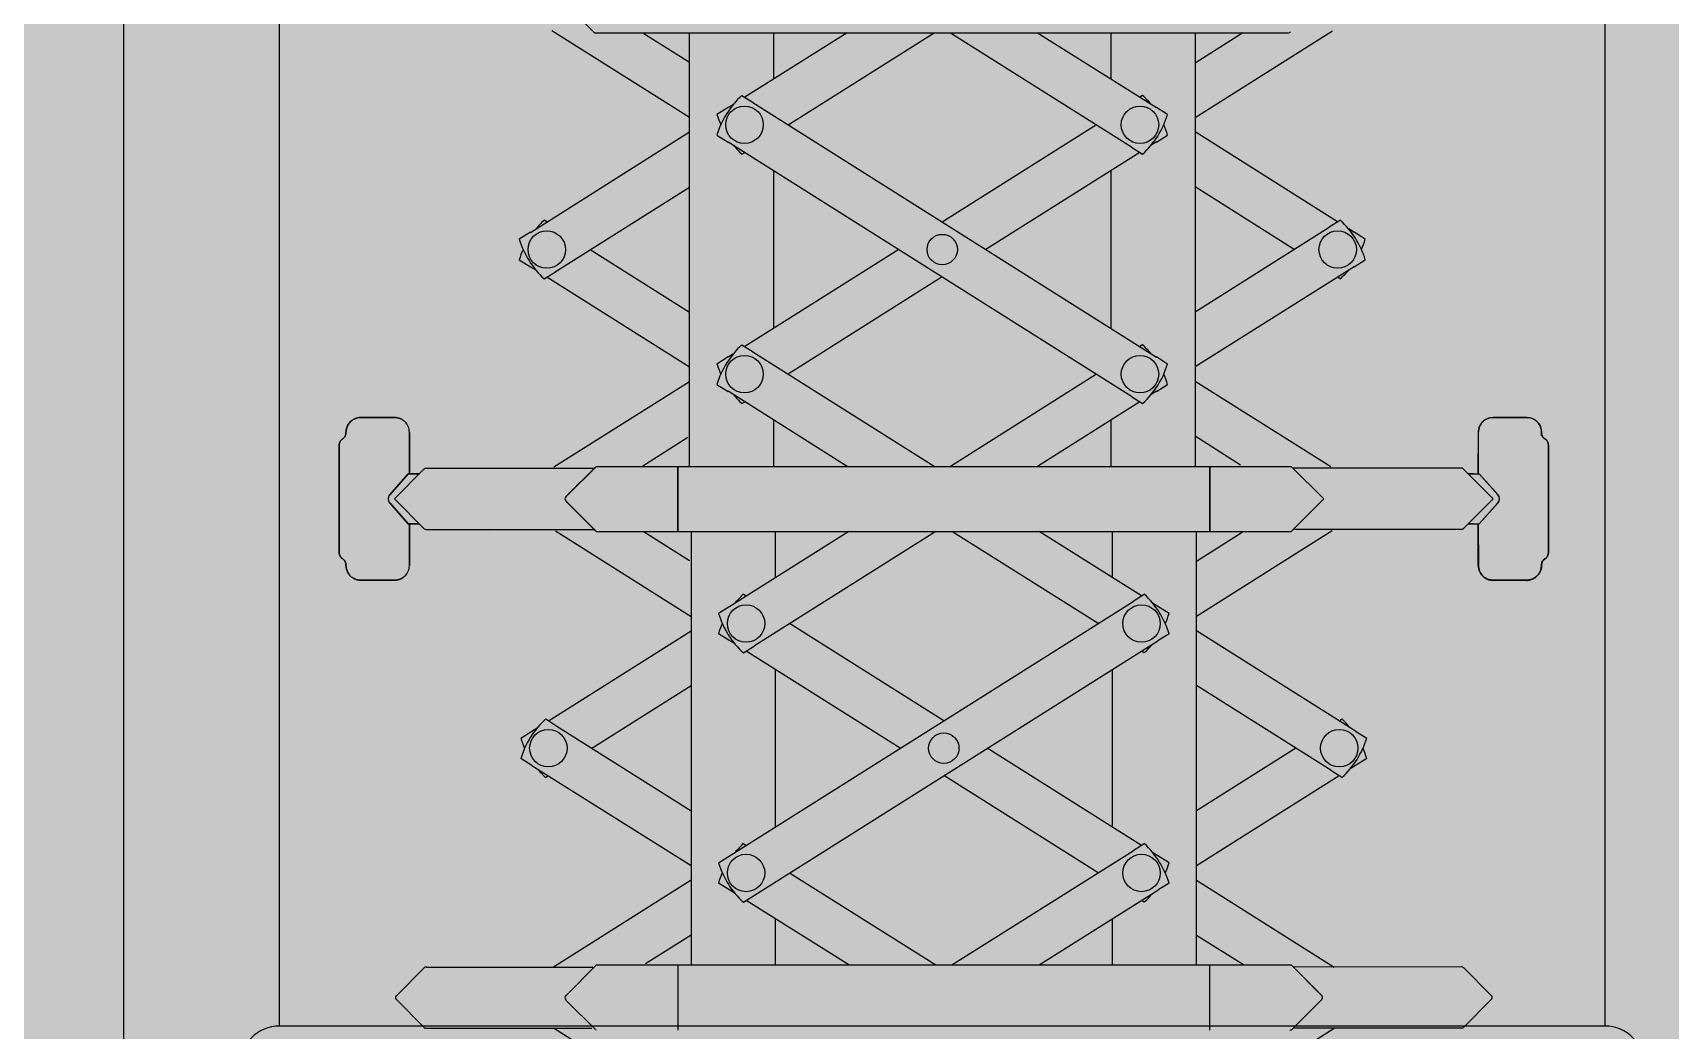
# Model space of a CAD drawing. Header units: millimetres. Extents: x 4836525 to 5356909, y -1773032 to -1295773.
# Drawn here: x 4973148 to 4974198, y -1583377 to -1582738 of the extents above; entities that cross this region are included whole.
import ezdxf

# ---------------------------------------------------------------- set-up
doc = ezdxf.new("R2010")
doc.units = ezdxf.units.MM
doc.header["$LTSCALE"] = 1000
doc.linetypes.add('HIDDEN', pattern=[9.525, 6.35, -3.175])
doc.layers.get('DEFPOINTS').update_dxf_attribs({"color": 11})
for name, color, linetype in [('A-FUR', 8, 'Continuous'), ('PAT', 252, 'Continuous'), ('PAV', 8, 'Continuous'), ('ROAD', 3, 'Continuous'), ('ROAD_HID', 252, 'HIDDEN'), ('WIN', 8, 'Continuous')]:
    doc.layers.add(name, color=color, linetype=linetype)
doc.layers.add('A-MCAL', color=9, linetype='Continuous', lineweight=25)

# ---------------------------------------------------------------- blocks, each defined once
blk = doc.blocks.new('zw$960B')
at = {"layer": 'WIN', "color": 253, "linetype": 'Continuous'}
for p, q in [((-222.9, -8037.5), (-242, -8018.3)), ((-161.9, -8091.9), (-250.2, -8036.2)), ((-222.9, -8037.5), (222.1, -8037.5)), ((-162, -8056.6), (-191.2, -8038.3)), ((-161.9, -8315.5), (-161.9, -8037.5)), ((-60.9, -8037.5), (-126.6, -8078.9)), ((-108, -8067.1), (-108, -8037.5)), ((-98.8, -8096.5), (-5.1, -8037.5)), ((5.3, -8037.5), (121.5, -8110.7)), ((61.2, -8037.5), (137.4, -8085.5)), ((108.2, -8037.5), (108.2, -8067.1)), ((162.2, -8091.9), (250.4, -8036.2)), ((162.2, -8037.5), (162.2, -8315.5)), ((162.2, -8056.7), (192.2, -8037.8)), ((-137.2, -8085.4), (-144.4, -8090)), ((-133.8, -8083.4), (-137.2, -8085.5)), ((-137.2, -8085.5), (-137.2, -8085.4)), ((-128.4, -8077.7), (-121.2, -8082.2)), ((-121.2, -8082.2), (-121.3, -8082.3)), ((-121.3, -8082.3), (137.4, -8245.4)), ((128.6, -8077.7), (126.8, -8078.9)), ((127.9, -8079.4), (128.1, -8079.7)), ((137.4, -8085.5), (137.4, -8085.4)), ((144.6, -8090), (137.4, -8085.4)), ((-263.9, -8165.5), (-161.9, -8101.1)), ((-144.4, -8103.1), (-137.2, -8107.6)), ((99, -8096.5), (0.1, -8158.9)), ((137.4, -8107.6), (144.6, -8103.1)), ((253.6, -8158.8), (162.2, -8101.1)), ((-137.2, -8107.5), (-137.2, -8107.6)), ((-137.2, -8107.5), (121.5, -8270.6)), ((-128.4, -8115.3), (-126.6, -8114.2)), ((126.8, -8114.2), (28, -8176.5)), ((121.5, -8110.8), (121.5, -8110.7)), ((121.5, -8110.8), (128.6, -8115.3)), ((137.4, -8107.5), (134, -8109.6)), ((137.4, -8107.5), (137.4, -8107.6)), ((-108, -8227), (-108, -8125.9)), ((108.2, -8125.9), (108.2, -8227)), ((-248.1, -8190.7), (-161.9, -8136.4)), ((225.8, -8176.5), (162.2, -8136.3)), ((-253.4, -8158.8), (-255.2, -8157.7)), ((255.4, -8157.7), (248.3, -8162.2)), ((-264, -8165.4), (-271.2, -8169.9)), ((-263.9, -8165.5), (-264, -8165.4)), ((248.3, -8162.3), (162.2, -8216.6)), ((248.3, -8162.3), (248.3, -8162.2)), ((264.2, -8165.5), (260.8, -8163.3)), ((264.2, -8165.5), (264.2, -8165.4)), ((271.4, -8169.9), (264.2, -8165.4)), ((-225.6, -8176.5), (-162, -8216.6)), ((-27.8, -8176.5), (-126.6, -8238.7)), ((-271.2, -8183), (-264, -8187.5)), ((-263.9, -8187.5), (-264, -8187.5)), ((-263.9, -8187.5), (-260.6, -8189.6)), ((-255.2, -8195.3), (-248, -8190.7)), ((-248, -8190.7), (-248.1, -8190.7)), ((264.2, -8187.5), (162.2, -8251.8)), ((264.2, -8187.5), (271.4, -8183)), ((264.2, -8187.5), (264.2, -8187.5)), ((-253.4, -8194.1), (-162, -8251.8)), ((0.1, -8194.1), (-98.8, -8256.4)), ((253.6, -8194.1), (255.4, -8195.3)), ((-133.8, -8243.3), (-137.2, -8245.4)), ((-128.4, -8237.6), (-121.2, -8242.1)), ((-121.2, -8242.1), (-121.3, -8242.2)), ((-5.1, -8315.5), (-121.3, -8242.2)), ((128.6, -8237.6), (126.8, -8238.7)), ((-137.2, -8245.3), (-144.4, -8249.9)), ((-137.2, -8245.4), (-137.2, -8245.3)), ((137.4, -8245.4), (137.4, -8245.3)), ((144.6, -8249.9), (137.4, -8245.3)), ((-248.9, -8315.9), (-161.9, -8261)), ((-144.4, -8263), (-137.2, -8267.5)), ((99, -8256.4), (5.3, -8315.5)), ((137.4, -8267.5), (144.6, -8263)), ((249.2, -8315.9), (162.2, -8261)), ((-60.9, -8315.5), (-137.2, -8267.4)), ((-137.2, -8267.4), (-137.2, -8267.5)), ((-128.4, -8275.2), (-126.6, -8274.1)), ((-127.9, -8273.2), (-127.7, -8273.6)), ((126.8, -8274.1), (61.2, -8315.5)), ((121.5, -8270.7), (128.6, -8275.2)), ((137.4, -8267.4), (134, -8269.5)), ((137.4, -8267.5), (137.4, -8267.4)), ((-351.1, -8284.2), (-372.8, -8284.2)), ((-372.8, -8284.2), (-351.1, -8284.2)), ((374.9, -8284.1), (353.3, -8284.1)), ((375, -8284.3), (353.4, -8284.3)), ((-344.6, -8286.8), (-344.6, -8286.8)), ((-341.6, -8293.7), (-341.6, -8320.4)), ((-341.6, -8320.4), (-341.6, -8293.7)), ((-108, -8315.5), (-108, -8285.8)), ((108.2, -8285.8), (108.2, -8315.5)), ((343.8, -8293.6), (343.8, -8320.3)), ((343.8, -8320.4), (343.9, -8293.7)), ((346.8, -8286.7), (346.8, -8286.7)), ((384.5, -8295.9), (384.5, -8294)), ((-386.6, -8302.1), (-386.6, -8370.6)), ((-386.6, -8370.6), (-386.6, -8302.1)), ((-386.6, -8312.1), (-386.6, -8302.1)), ((-386.6, -8304.8), (-386.6, -8360.6)), ((-192, -8315.2), (-163, -8296.9)), ((191.4, -8314.7), (162.2, -8296.2)), ((388.8, -8301.9), (388.8, -8370.5)), ((388.8, -8370.7), (388.8, -8302.2)), ((-386.6, -8367.9), (-386.6, -8312.1)), ((-330.8, -8316.7), (-223.1, -8316.7)), ((-330.8, -8316.7), (-222.9, -8316.7)), ((-221.7, -8315.5), (-241.3, -8335.1)), ((-221.9, -8315.5), (-241, -8334.6)), ((-221.9, -8315.5), (223.9, -8315.5)), ((-221.7, -8315.5), (223.9, -8315.5)), ((-169.5, -8357.2), (-169.5, -8315.5)), ((-169.5, -8315.5), (-169.5, -8357.2)), ((171.7, -8315.5), (171.7, -8357.2)), ((171.7, -8357.2), (171.7, -8315.5)), ((223.9, -8315.5), (244.8, -8336.3)), ((223.9, -8315.5), (244.8, -8336.3)), ((333.8, -8316.7), (225.1, -8316.7)), ((333.8, -8316.6), (258.2, -8316.7)), ((333.8, -8316.6), (352.4, -8335.2)), ((333.8, -8316.7), (353.5, -8336.4)), ((-342.3, -8320.4), (-354.2, -8333.7)), ((-354.2, -8333.7), (-342.3, -8320.4)), ((-332.1, -8317.2), (-351.2, -8336.3)), ((-351.2, -8336.3), (-332.1, -8317.2)), ((-335.3, -8320.4), (-342.3, -8320.4)), ((-342.3, -8320.4), (-335.3, -8320.4)), ((-332.1, -8317.2), (-332.1, -8317.2)), ((-332.1, -8317.2), (-332.1, -8317.2)), ((337.5, -8320.3), (340.5, -8320.3)), ((340.5, -8320.4), (337.5, -8320.4)), ((340.5, -8320.3), (344.5, -8320.3)), ((340.5, -8320.4), (344.5, -8320.4)), ((344.5, -8320.3), (356.4, -8333.6)), ((356.4, -8333.8), (344.5, -8320.4)), ((-351.2, -8336.3), (-332.1, -8355.5)), ((-332.1, -8355.5), (-351.2, -8336.3)), ((-221.7, -8357.2), (-241.3, -8337.6)), ((223.9, -8357.2), (244.8, -8336.3)), ((223.9, -8357.2), (244.8, -8336.3)), ((333.8, -8355.9), (353.5, -8336.3)), ((333.8, -8356.1), (352.4, -8337.5)), ((352.4, -8335.2), (352.4, -8335.2)), ((353.5, -8336.3), (352.4, -8335.2)), ((353.5, -8336.4), (352.4, -8337.5)), ((352.4, -8337.5), (352.4, -8337.5)), ((-354.2, -8339), (-342.3, -8352.3)), ((-342.3, -8352.3), (-354.2, -8339)), ((-221.9, -8357.2), (-241, -8338.1)), ((356.4, -8338.9), (344.5, -8352.3)), ((344.5, -8352.4), (356.4, -8339.1)), ((-342.3, -8352.3), (-335.3, -8352.3)), ((-335.3, -8352.3), (-342.3, -8352.3)), ((-341.6, -8352.3), (-341.6, -8379)), ((-341.6, -8379), (-341.6, -8352.3)), ((-332.1, -8355.5), (-332.1, -8355.5)), ((-332.1, -8355.5), (-332.1, -8355.5)), ((-330.8, -8356), (-222.9, -8356)), ((-330.8, -8356), (-223.1, -8356)), ((-290.9, -8356), (-290.5, -8356.3)), ((-248, -8356.8), (-160.9, -8411.7)), ((-226.3, -8356), (-224, -8356)), ((-221.9, -8357.2), (223.9, -8357.2)), ((-221.7, -8357.2), (223.9, -8357.2)), ((-191, -8357.5), (-162, -8375.8)), ((-160.9, -8357.2), (-161, -8635.2)), ((-59.9, -8357.2), (-136.2, -8405.3)), ((-4.1, -8357.2), (-120.3, -8430.5)), ((-107, -8357.2), (-107, -8386.9)), ((100, -8416.3), (6.3, -8357.2)), ((127.8, -8398.6), (62.2, -8357.2)), ((109.2, -8386.9), (109.2, -8357.2)), ((250.2, -8356.8), (163.1, -8411.7)), ((163.1, -8635.2), (163.1, -8357.2)), ((192.4, -8358), (163.1, -8376.5)), ((229.7, -8356), (225.1, -8356.1)), ((256.9, -8356), (225.1, -8356)), ((258.2, -8356), (226.8, -8356)), ((333.8, -8355.9), (256.9, -8356)), ((333.8, -8356.1), (258.2, -8356)), ((340.5, -8352.3), (337.5, -8352.3)), ((337.5, -8352.4), (340.5, -8352.4)), ((340.5, -8352.3), (344.5, -8352.3)), ((340.5, -8352.4), (344.5, -8352.4)), ((343.8, -8352.3), (343.9, -8379)), ((343.8, -8379.1), (343.8, -8352.4)), ((-386.6, -8360.6), (-386.6, -8370.6)), ((384.5, -8376.8), (384.5, -8378.7)), ((-372.8, -8388.5), (-351.1, -8388.5)), ((-351.1, -8388.5), (-372.8, -8388.5)), ((-344.6, -8385.9), (-344.6, -8385.9)), ((346.8, -8386), (346.8, -8386)), ((374.9, -8388.6), (353.3, -8388.6)), ((375, -8388.4), (353.4, -8388.4)), ((-127.4, -8397.5), (-125.6, -8398.6)), ((-126.9, -8399.4), (-126.7, -8399.1)), ((122.5, -8402), (129.6, -8397.5)), ((-143.4, -8569.7), (122.5, -8402.1)), ((-143.4, -8409.7), (-136.2, -8405.2)), ((-136.2, -8405.3), (-136.2, -8405.2)), ((138.4, -8405.3), (135, -8403.2)), ((138.4, -8405.2), (145.6, -8409.7)), ((138.4, -8405.2), (138.4, -8405.3)), ((-252.4, -8478.6), (-161, -8420.9)), ((1.1, -8478.6), (-97.8, -8416.3)), ((265.2, -8485.2), (163.1, -8420.9)), ((-136.2, -8427.4), (-143.4, -8422.8)), ((-132.8, -8429.4), (-136.2, -8427.3)), ((-136.2, -8427.3), (-136.2, -8427.4)), ((-127.4, -8435.1), (-120.2, -8430.6)), ((-120.3, -8590.4), (138.4, -8427.3)), ((-120.2, -8430.6), (-120.3, -8430.5)), ((145.6, -8422.8), (138.4, -8427.4)), ((138.4, -8427.3), (138.4, -8427.4)), ((-26.8, -8496.2), (-125.6, -8434)), ((129.6, -8435.1), (127.8, -8434)), ((-107, -8445.7), (-107, -8546.8)), ((109.2, -8546.8), (109.2, -8445.7)), ((-224.6, -8496.2), (-161, -8456.1)), ((249.3, -8510.4), (163.1, -8456.1)), ((-263, -8485.2), (-259.6, -8483.1)), ((-254.2, -8477.4), (-247, -8482)), ((-247, -8482), (-247.1, -8482)), ((-247.1, -8482), (-160.9, -8536.3)), ((254.6, -8478.6), (256.4, -8477.4)), ((-270.2, -8489.7), (-263, -8485.2)), ((-263, -8485.2), (-263, -8485.2)), ((265.2, -8485.2), (272.4, -8489.7)), ((265.2, -8485.2), (265.2, -8485.2)), ((-263, -8507.3), (-270.2, -8502.8)), ((127.8, -8558.5), (29, -8496.2)), ((226.8, -8496.2), (163.1, -8536.4)), ((272.4, -8502.8), (265.2, -8507.3)), ((-263, -8507.2), (-263, -8507.3)), ((-263, -8507.2), (-160.9, -8571.5)), ((-252.4, -8513.9), (-254.2, -8515)), ((100, -8576.2), (1.1, -8513.8)), ((254.6, -8513.9), (163.1, -8571.6)), ((249.3, -8510.4), (249.2, -8510.5)), ((256.4, -8515), (249.2, -8510.5)), ((265.2, -8507.2), (261.8, -8509.4)), ((265.2, -8507.2), (265.2, -8507.3)), ((-127.4, -8557.4), (-125.6, -8558.5)), ((122.5, -8561.9), (129.6, -8557.4)), ((6.3, -8635.2), (122.5, -8562)), ((122.5, -8561.9), (122.5, -8562)), ((138.4, -8565.2), (135, -8563.1)), ((138.4, -8565.1), (145.6, -8569.6)), ((138.4, -8565.2), (138.4, -8565.1)), ((-97.8, -8576.2), (-4.1, -8635.2)), ((-160.9, -8580.8), (-249.2, -8636.5)), ((-136.2, -8587.3), (-143.4, -8582.7)), ((-132.8, -8589.3), (-136.2, -8587.2)), ((-136.2, -8587.2), (-136.2, -8587.3)), ((62.2, -8635.2), (138.4, -8587.2)), ((145.6, -8582.7), (138.4, -8587.3)), ((138.4, -8587.2), (138.4, -8587.3)), ((163.1, -8580.8), (251.4, -8636.5)), ((-127.4, -8595), (-120.2, -8590.5)), ((-59.9, -8635.2), (-125.6, -8593.8)), ((-120.2, -8590.5), (-120.3, -8590.4)), ((129.6, -8595), (127.8, -8593.8)), ((128.9, -8593.3), (129.1, -8593)), ((-107, -8605.6), (-107, -8635.2)), ((109.2, -8635.2), (109.2, -8605.6)), ((-161, -8616.1), (-190.2, -8634.4)), ((163.1, -8616), (193.2, -8634.9)), ((-350.2, -8655.1), (-332.1, -8637)), ((-332.1, -8637), (-332.1, -8637)), ((-330.8, -8636.5), (-224.1, -8636.5)), ((-316.1, -8636.3), (-316.1, -8636.5)), ((-221.7, -8635.2), (-241.3, -8654.9)), ((-226.3, -8636.5), (-224, -8636.4)), ((-221.7, -8635.2), (223.9, -8635.2)), ((-169.5, -8635.2), (-169.5, -8677)), ((171.7, -8677), (171.7, -8635.2)), ((223.9, -8635.2), (243.6, -8654.9)), ((223.9, -8635.2), (243, -8654.3)), ((333, -8636.4), (225.1, -8636.5)), ((334.3, -8636.9), (334.3, -8636.9)), ((334.3, -8636.9), (352.4, -8655)), ((-350.2, -8655.1), (-350.2, -8655.1)), ((-332.1, -8675.3), (-350.2, -8657.2)), ((-350.2, -8657.2), (-350.2, -8657.2)), ((-221.9, -8677), (-241, -8657.9)), ((224.5, -8676.4), (243.6, -8657.4)), ((352.4, -8657.1), (334.3, -8675.2)), ((352.4, -8655), (352.4, -8655)), ((352.4, -8657.1), (352.4, -8657.1)), ((-332.1, -8675.3), (-332.1, -8675.3)), ((-330.8, -8675.8), (-224.6, -8675.8)), ((-160.9, -8731.4), (-249.2, -8675.8)), ((163.1, -8731.4), (251.4, -8675.8)), ((256.9, -8675.8), (225.1, -8675.8)), ((286.6, -8675.8), (256.9, -8675.8)), ((333.1, -8675.7), (286.6, -8675.8)), ((334.3, -8675.2), (334.3, -8675.2))]:
    blk.add_line(p, q, dxfattribs=at)
for points in [[(388.8, -8360.7), (388.8, -8303.3), (388.8, -8302.2)], [(388.8, -8312), (388.8, -8369.4), (388.8, -8370.5)]]:
    blk.add_lwpolyline(points, dxfattribs=at)
for centre, radius in [((-126.7, -8096.5), 12), ((126.9, -8096.5), 12), ((-253.5, -8176.5), 12), ((0.1, -8176.5), 9.74), ((253.7, -8176.5), 12), ((-126.7, -8256.4), 12), ((126.9, -8256.4), 12), ((-125.7, -8416.3), 12), ((127.9, -8416.3), 12), ((-252.5, -8496.2), 12), ((254.7, -8496.2), 12), ((1.1, -8496.2), 9.74), ((-125.7, -8576.2), 12), ((127.9, -8576.2), 12)]:
    blk.add_circle(centre, radius, dxfattribs=at)
for centre, radius, start, end in [((222.1, -8035.6), 1.9, 270, 315.0032), ((-89.7, -8119.8), 57.2, 132.5798, 162.9584), ((89.9, -8119.8), 57.2, 39.5715, 47.4203), ((-89.7, -8073.2), 57.2, 197.0417, 204.0583), ((89.9, -8073.2), 57.2, 312.5798, 342.9584), ((89.9, -8119.8), 57.2, 17.0417, 24.0583), ((-89.7, -8073.2), 57.2, 219.5715, 227.4202), ((-216.5, -8199.8), 57.2, 132.5797, 140.4285), ((216.7, -8199.8), 57.2, 17.0417, 47.4203), ((-216.5, -8153.1), 57.2, 197.0416, 227.4202), ((-216.5, -8199.8), 57.2, 155.9417, 162.9583), ((216.7, -8153.1), 57.2, 335.9417, 342.9584), ((216.7, -8153.1), 57.2, 312.5798, 320.4285), ((-89.7, -8279.7), 57.2, 132.5797, 162.9583), ((89.9, -8279.7), 57.2, 39.5715, 47.4203), ((-89.7, -8233.1), 57.2, 197.0417, 204.0583), ((89.9, -8233.1), 57.2, 312.5798, 342.9584), ((89.9, -8279.7), 57.2, 17.0417, 24.0583), ((-89.7, -8233.1), 57.2, 219.5715, 227.4203), ((-351.1, -8293.7), 9.49, 0, 46.8264), ((-351.1, -8293.7), 9.49, 0, 46.8264), ((353.3, -8293.6), 9.49, 133.2389, 180.0653), ((353.4, -8293.7), 9.49, 133.1082, 179.9347), ((-330.8, -8318.5), 1.8, 90, 135.0165), ((-330.8, -8318.5), 1.8, 90, 135.0165), ((-351.3, -8336.4), 4, 138.2112, 221.7888), ((-351.3, -8336.3), 4, 138.2112, 221.7888), ((-240.1, -8336.3), 1.75, 135.0032, 224.9968), ((-240.1, -8336.3), 1.75, 135.0032, 224.9968), ((-239.5, -8336.1), 2.15, 135.011, 150.0073), ((-239.5, -8336.6), 2.15, 209.9927, 224.989), ((353.5, -8336.3), 4, 318.2766, 41.8541), ((353.5, -8336.4), 4, 318.1459, 41.7234), ((-330.8, -8354.2), 1.8, 224.9835, 270), ((-330.8, -8354.2), 1.8, 224.9835, 270), ((-351.1, -8379), 9.49, 313.1736, 0), ((-351.1, -8379), 9.49, 313.1736, 0), ((353.3, -8379.1), 9.49, 179.9347, 226.7611), ((353.4, -8378.9), 9.49, 180.0653, 226.8918), ((-88.7, -8439.6), 57.2, 132.5797, 140.4285), ((90.9, -8439.6), 57.2, 17.0416, 47.4202), ((-88.7, -8393), 57.2, 197.0417, 227.4203), ((90.9, -8393), 57.2, 335.9417, 342.9583), ((-88.7, -8439.6), 57.2, 155.9417, 162.9583), ((90.9, -8393), 57.2, 312.5797, 320.4285), ((-215.5, -8519.6), 57.2, 132.5798, 162.9584), ((217.7, -8519.6), 57.2, 39.5715, 47.4202), ((-215.5, -8472.9), 57.2, 197.0417, 204.0583), ((217.7, -8472.9), 57.2, 312.5797, 342.9583), ((217.7, -8519.6), 57.2, 17.0416, 24.0583), ((-215.5, -8472.9), 57.2, 219.5715, 227.4203), ((-88.7, -8599.5), 57.2, 132.5798, 140.4285), ((90.9, -8599.5), 57.2, 17.0416, 47.4202), ((-88.7, -8552.9), 57.2, 197.1453, 227.4202), ((-88.7, -8599.5), 57.2, 155.9417, 162.9583), ((90.9, -8552.9), 57.2, 335.9417, 342.9583), ((90.9, -8552.9), 57.2, 312.5797, 320.4285), ((-330.8, -8638.2), 1.8, 90, 135.0165), ((333, -8638.2), 1.8, 45.0323, 90.0488), ((-349.1, -8656.1), 1.5, 135.0165, 224.9835), ((-240.1, -8656.1), 1.75, 135.0032, 224.9968), ((-239.5, -8656.4), 2.15, 209.9927, 224.989), ((242.3, -8656.1), 1.75, 315.0032, 44.9968), ((351.3, -8656), 1.5, 315.0653, 45.0323), ((-330.8, -8674), 1.8, 224.9835, 270), ((223.1, -8675.1), 1.9, 270, 315.0032), ((333.1, -8673.9), 1.8, 270.0488, 315.0653)]:
    blk.add_arc(centre, radius, start, end, dxfattribs=at)
for points, knots in [([(-372.8, -8284.2), (-373.2, -8284.2), (-374, -8284.2), (-375.3, -8284.5), (-376.5, -8284.9), (-377.6, -8285.5), (-378.7, -8286.2), (-379.6, -8287), (-380.4, -8288), (-381, -8289), (-381.6, -8290.2), (-382, -8291.4), (-382.2, -8292.6), (-382.2, -8293.5), (-382.3, -8293.9)], [0, 0, 0, 0, 1.284227, 2.567283, 3.839711, 5.094273, 6.332325, 7.565788, 8.806593, 10.051096, 11.29688, 12.550345, 13.820032, 15.114652, 15.114652, 15.114652, 15.114652]), ([(-382.3, -8293.9), (-382.2, -8293.5), (-382.2, -8292.6), (-382, -8291.4), (-381.6, -8290.2), (-381, -8289), (-380.4, -8288), (-379.6, -8287), (-378.6, -8286.2), (-377.6, -8285.5), (-376.5, -8284.9), (-375.3, -8284.5), (-374, -8284.2), (-373.2, -8284.2), (-372.8, -8284.2)], [0, 0, 0, 0, 1.299775, 2.575203, 3.834122, 5.083953, 6.330794, 7.57346, 8.810237, 10.049552, 11.299818, 12.563304, 13.836759, 15.114681, 15.114681, 15.114681, 15.114681]), ([(-344.6, -8286.8), (-344.8, -8286.6), (-345.1, -8286.4), (-345.6, -8286), (-346.1, -8285.6), (-346.6, -8285.3), (-347.2, -8285), (-347.8, -8284.8), (-348.5, -8284.6), (-349.3, -8284.4), (-350.1, -8284.2), (-350.8, -8284.2), (-351.1, -8284.2)], [0, 0, 0, 0, 0.606244, 1.218539, 1.833552, 2.449232, 3.073026, 3.728364, 4.438849, 5.228919, 6.128983, 7.16034, 7.16034, 7.16034, 7.16034]), ([(-351.1, -8284.2), (-350.8, -8284.2), (-350.2, -8284.2), (-349.3, -8284.4), (-348.5, -8284.5), (-347.8, -8284.8), (-347.2, -8285), (-346.6, -8285.3), (-346.1, -8285.6), (-345.6, -8286), (-345.1, -8286.4), (-344.8, -8286.6), (-344.6, -8286.8)], [0, 0, 0, 0, 1.010436, 1.899943, 2.687377, 3.400773, 4.062147, 4.692805, 5.31365, 5.932618, 6.548969, 7.160367, 7.160367, 7.160367, 7.160367]), ([(346.8, -8286.7), (346.9, -8286.6), (347.2, -8286.3), (347.7, -8285.9), (348.2, -8285.6), (348.7, -8285.3), (349.3, -8285), (349.9, -8284.7), (350.6, -8284.5), (351.4, -8284.3), (352.3, -8284.1), (352.9, -8284.1), (353.3, -8284.1)], [0, 0, 0, 0, 0.606235, 1.218522, 1.833527, 2.449202, 3.072991, 3.728324, 4.438806, 5.228874, 6.128937, 7.160293, 7.160293, 7.160293, 7.160293]), ([(353.4, -8284.3), (353, -8284.3), (352.4, -8284.3), (351.5, -8284.4), (350.7, -8284.6), (350.1, -8284.8), (349.4, -8285.1), (348.9, -8285.4), (348.3, -8285.7), (347.8, -8286), (347.3, -8286.4), (347, -8286.7), (346.9, -8286.8)], [0, 0, 0, 0, 1.010436, 1.899942, 2.687377, 3.400773, 4.062148, 4.692808, 5.313655, 5.932627, 6.548982, 7.160385, 7.160385, 7.160385, 7.160385]), ([(374.9, -8284.1), (375.3, -8284.1), (376.2, -8284.1), (377.4, -8284.4), (378.6, -8284.8), (379.8, -8285.4), (380.8, -8286.1), (381.7, -8286.9), (382.5, -8287.9), (383.2, -8288.9), (383.7, -8290.1), (384.1, -8291.3), (384.3, -8292.5), (384.4, -8293.4), (384.4, -8293.8)], [0, 0, 0, 0, 1.284228, 2.567283, 3.83971, 5.094268, 6.332313, 7.565766, 8.806556, 10.051039, 11.2968, 12.550239, 13.819897, 15.114487, 15.114487, 15.114487, 15.114487]), ([(384.5, -8294), (384.5, -8293.6), (384.4, -8292.7), (384.2, -8291.5), (383.8, -8290.3), (383.3, -8289.1), (382.6, -8288.1), (381.8, -8287.1), (380.9, -8286.3), (379.8, -8285.6), (378.7, -8285), (377.5, -8284.6), (376.3, -8284.3), (375.4, -8284.3), (375, -8284.3)], [0, 0, 0, 0, 1.299807, 2.575266, 3.834215, 5.084076, 6.330943, 7.573631, 8.810427, 10.049756, 11.300033, 12.563525, 13.836983, 15.114905, 15.114905, 15.114905, 15.114905]), ([(-382.3, -8293.9), (-382.3, -8294.1), (-382.3, -8294.5), (-382.4, -8295.1), (-382.6, -8295.6), (-382.8, -8296.2), (-383.1, -8296.7), (-383.5, -8297.1), (-383.9, -8297.5), (-384.2, -8297.7), (-384.4, -8297.9)], [0, 0, 0, 0, 0.591563, 1.175896, 1.755623, 2.333449, 2.912061, 3.493978, 4.081977, 4.676737, 4.676737, 4.676737, 4.676737]), ([(-384.4, -8297.8), (-384.2, -8297.7), (-383.9, -8297.5), (-383.5, -8297.1), (-383.1, -8296.6), (-382.8, -8296.1), (-382.6, -8295.6), (-382.4, -8295.1), (-382.3, -8294.5), (-382.3, -8294.1), (-382.3, -8293.9)], [0, 0, 0, 0, 0.598699, 1.193051, 1.780715, 2.361587, 2.936813, 3.510863, 4.089097, 4.676714, 4.676714, 4.676714, 4.676714]), ([(384.4, -8293.8), (384.4, -8294), (384.4, -8294.4), (384.5, -8295), (384.7, -8295.5), (384.9, -8296.1), (385.2, -8296.5), (385.6, -8297), (386, -8297.4), (386.4, -8297.6), (386.5, -8297.7)], [0, 0, 0, 0, 0.591549, 1.175869, 1.755585, 2.333401, 2.912005, 3.493916, 4.08191, 4.676667, 4.676667, 4.676667, 4.676667]), ([(386.6, -8298), (386.5, -8297.8), (386.1, -8297.6), (385.7, -8297.2), (385.3, -8296.8), (385, -8296.3), (384.8, -8295.7), (384.6, -8295.2), (384.5, -8294.6), (384.5, -8294.2), (384.5, -8294)], [0, 0, 0, 0, 0.598705, 1.193065, 1.780739, 2.361622, 2.93686, 3.510923, 4.089171, 4.676802, 4.676802, 4.676802, 4.676802]), ([(-386.6, -8302.1), (-386.6, -8301.8), (-386.6, -8301.4), (-386.5, -8300.8), (-386.3, -8300.2), (-386.1, -8299.6), (-385.7, -8299.1), (-385.4, -8298.6), (-384.9, -8298.2), (-384.6, -8298), (-384.4, -8297.8)], [0, 0, 0, 0, 0.6425, 1.269109, 1.885108, 2.495581, 3.105396, 3.718015, 4.336238, 4.960842, 4.960842, 4.960842, 4.960842]), ([(-384.4, -8297.9), (-384.6, -8298), (-384.9, -8298.2), (-385.4, -8298.7), (-385.7, -8299.1), (-386.1, -8299.7), (-386.3, -8300.2), (-386.5, -8300.8), (-386.6, -8301.4), (-386.6, -8301.9), (-386.6, -8302.1)], [0, 0, 0, 0, 0.628768, 1.253672, 1.872327, 2.484491, 3.092275, 3.702397, 4.322611, 4.960843, 4.960843, 4.960843, 4.960843]), ([(386.5, -8297.7), (386.7, -8297.9), (387.1, -8298.1), (387.5, -8298.5), (387.9, -8299), (388.2, -8299.6), (388.4, -8300.1), (388.6, -8300.7), (388.7, -8301.3), (388.7, -8301.7), (388.8, -8301.9)], [0, 0, 0, 0, 0.628765, 1.253664, 1.872312, 2.484467, 3.092242, 3.702352, 4.322554, 4.960773, 4.960773, 4.960773, 4.960773]), ([(388.8, -8302.2), (388.8, -8302), (388.8, -8301.5), (388.7, -8300.9), (388.5, -8300.3), (388.3, -8299.8), (388, -8299.2), (387.6, -8298.7), (387.1, -8298.3), (386.8, -8298.1), (386.6, -8298)], [0, 0, 0, 0, 0.642513, 1.269136, 1.885148, 2.495633, 3.105459, 3.718088, 4.336319, 4.96093, 4.96093, 4.96093, 4.96093]), ([(-386.6, -8370.6), (-386.6, -8370.9), (-386.6, -8371.3), (-386.5, -8371.9), (-386.3, -8372.5), (-386.1, -8373.1), (-385.7, -8373.6), (-385.4, -8374.1), (-384.9, -8374.5), (-384.6, -8374.7), (-384.4, -8374.8)], [0, 0, 0, 0, 0.6425, 1.269109, 1.885108, 2.495581, 3.105396, 3.718015, 4.336238, 4.960842, 4.960842, 4.960842, 4.960842]), ([(-384.4, -8374.8), (-384.6, -8374.7), (-384.9, -8374.5), (-385.4, -8374), (-385.7, -8373.6), (-386.1, -8373), (-386.3, -8372.5), (-386.5, -8371.9), (-386.6, -8371.3), (-386.6, -8370.8), (-386.6, -8370.6)], [0, 0, 0, 0, 0.628768, 1.253672, 1.872327, 2.484491, 3.092275, 3.702397, 4.322611, 4.960843, 4.960843, 4.960843, 4.960843]), ([(-384.4, -8374.8), (-384.2, -8375), (-383.9, -8375.2), (-383.5, -8375.6), (-383.1, -8376.1), (-382.8, -8376.6), (-382.6, -8377.1), (-382.4, -8377.6), (-382.3, -8378.2), (-382.3, -8378.6), (-382.3, -8378.8)], [0, 0, 0, 0, 0.598699, 1.193051, 1.780715, 2.361587, 2.936813, 3.510863, 4.089097, 4.676714, 4.676714, 4.676714, 4.676714]), ([(-382.3, -8378.8), (-382.3, -8378.6), (-382.3, -8378.2), (-382.4, -8377.6), (-382.6, -8377.1), (-382.8, -8376.5), (-383.1, -8376), (-383.5, -8375.6), (-383.9, -8375.2), (-384.2, -8375), (-384.4, -8374.8)], [0, 0, 0, 0, 0.591563, 1.175896, 1.755623, 2.333449, 2.912061, 3.493978, 4.081977, 4.676737, 4.676737, 4.676737, 4.676737]), ([(-382.3, -8378.8), (-382.2, -8379.2), (-382.2, -8380.1), (-382, -8381.3), (-381.6, -8382.5), (-381, -8383.7), (-380.4, -8384.7), (-379.6, -8385.7), (-378.6, -8386.5), (-377.6, -8387.2), (-376.5, -8387.8), (-375.3, -8388.2), (-374, -8388.5), (-373.2, -8388.5), (-372.8, -8388.5)], [0, 0, 0, 0, 1.299775, 2.575203, 3.834122, 5.083953, 6.330794, 7.57346, 8.810237, 10.049552, 11.299818, 12.563304, 13.836759, 15.114681, 15.114681, 15.114681, 15.114681]), ([(-372.8, -8388.5), (-373.2, -8388.5), (-374, -8388.5), (-375.3, -8388.2), (-376.5, -8387.8), (-377.6, -8387.2), (-378.7, -8386.5), (-379.6, -8385.6), (-380.4, -8384.7), (-381, -8383.7), (-381.6, -8382.5), (-382, -8381.3), (-382.2, -8380.1), (-382.2, -8379.2), (-382.3, -8378.8)], [0, 0, 0, 0, 1.284227, 2.567283, 3.839711, 5.094273, 6.332325, 7.565788, 8.806593, 10.051096, 11.29688, 12.550345, 13.820032, 15.114652, 15.114652, 15.114652, 15.114652]), ([(374.9, -8388.6), (375.3, -8388.6), (376.2, -8388.6), (377.4, -8388.3), (378.6, -8387.9), (379.8, -8387.3), (380.8, -8386.6), (381.7, -8385.8), (382.5, -8384.8), (383.2, -8383.8), (383.7, -8382.6), (384.1, -8381.4), (384.3, -8380.2), (384.4, -8379.3), (384.4, -8378.9)], [0, 0, 0, 0, 1.284228, 2.567283, 3.83971, 5.094268, 6.332313, 7.565766, 8.806556, 10.051039, 11.2968, 12.550239, 13.819897, 15.114487, 15.114487, 15.114487, 15.114487]), ([(384.5, -8378.7), (384.5, -8379.1), (384.4, -8380), (384.2, -8381.2), (383.8, -8382.4), (383.3, -8383.6), (382.6, -8384.6), (381.8, -8385.6), (380.9, -8386.4), (379.8, -8387.1), (378.7, -8387.7), (377.5, -8388.1), (376.3, -8388.4), (375.4, -8388.4), (375, -8388.4)], [0, 0, 0, 0, 1.299807, 2.575266, 3.834215, 5.084076, 6.330943, 7.573631, 8.810427, 10.049756, 11.300033, 12.563525, 13.836983, 15.114905, 15.114905, 15.114905, 15.114905]), ([(384.4, -8378.9), (384.4, -8378.7), (384.4, -8378.3), (384.5, -8377.7), (384.7, -8377.2), (384.9, -8376.6), (385.2, -8376.1), (385.6, -8375.7), (386, -8375.3), (386.4, -8375.1), (386.5, -8375)], [0, 0, 0, 0, 0.591549, 1.175869, 1.755585, 2.333401, 2.912005, 3.493916, 4.08191, 4.676667, 4.676667, 4.676667, 4.676667]), ([(386.6, -8374.7), (386.5, -8374.8), (386.1, -8375.1), (385.7, -8375.5), (385.3, -8375.9), (385, -8376.4), (384.8, -8377), (384.6, -8377.5), (384.5, -8378.1), (384.5, -8378.5), (384.5, -8378.7)], [0, 0, 0, 0, 0.598705, 1.193065, 1.780739, 2.361622, 2.93686, 3.510923, 4.089171, 4.676802, 4.676802, 4.676802, 4.676802]), ([(386.5, -8375), (386.7, -8374.8), (387.1, -8374.6), (387.5, -8374.2), (387.9, -8373.7), (388.2, -8373.1), (388.4, -8372.6), (388.6, -8372), (388.7, -8371.4), (388.7, -8371), (388.8, -8370.7)], [0, 0, 0, 0, 0.628765, 1.253664, 1.872312, 2.484467, 3.092242, 3.702352, 4.322554, 4.960773, 4.960773, 4.960773, 4.960773]), ([(388.8, -8370.5), (388.8, -8370.7), (388.8, -8371.2), (388.7, -8371.8), (388.5, -8372.4), (388.3, -8372.9), (388, -8373.5), (387.6, -8373.9), (387.1, -8374.4), (386.8, -8374.6), (386.6, -8374.7)], [0, 0, 0, 0, 0.642513, 1.269136, 1.885148, 2.495633, 3.105459, 3.718088, 4.336319, 4.96093, 4.96093, 4.96093, 4.96093]), ([(-351.1, -8388.5), (-350.8, -8388.5), (-350.2, -8388.5), (-349.3, -8388.3), (-348.5, -8388.2), (-347.8, -8387.9), (-347.2, -8387.7), (-346.6, -8387.4), (-346.1, -8387.1), (-345.6, -8386.7), (-345.1, -8386.3), (-344.8, -8386.1), (-344.6, -8385.9)], [0, 0, 0, 0, 1.010436, 1.899943, 2.687377, 3.400773, 4.062147, 4.692805, 5.31365, 5.932618, 6.548969, 7.160367, 7.160367, 7.160367, 7.160367]), ([(-344.6, -8385.9), (-344.8, -8386.1), (-345.1, -8386.3), (-345.6, -8386.7), (-346.1, -8387.1), (-346.6, -8387.4), (-347.2, -8387.6), (-347.8, -8387.9), (-348.5, -8388.1), (-349.3, -8388.3), (-350.1, -8388.5), (-350.8, -8388.5), (-351.1, -8388.5)], [0, 0, 0, 0, 0.606244, 1.218539, 1.833552, 2.449232, 3.073026, 3.728364, 4.438849, 5.228919, 6.128983, 7.16034, 7.16034, 7.16034, 7.16034]), ([(346.8, -8386), (346.9, -8386.1), (347.2, -8386.4), (347.7, -8386.8), (348.2, -8387.1), (348.7, -8387.4), (349.3, -8387.7), (349.9, -8388), (350.6, -8388.2), (351.4, -8388.4), (352.3, -8388.5), (352.9, -8388.6), (353.3, -8388.6)], [0, 0, 0, 0, 0.606235, 1.218522, 1.833527, 2.449202, 3.072991, 3.728324, 4.438806, 5.228874, 6.128937, 7.160293, 7.160293, 7.160293, 7.160293]), ([(353.4, -8388.4), (353, -8388.4), (352.4, -8388.4), (351.5, -8388.3), (350.7, -8388.1), (350.1, -8387.9), (349.4, -8387.6), (348.9, -8387.3), (348.3, -8387), (347.8, -8386.7), (347.3, -8386.3), (347, -8386), (346.9, -8385.9)], [0, 0, 0, 0, 1.010436, 1.899942, 2.687377, 3.400773, 4.062148, 4.692808, 5.313655, 5.932627, 6.548982, 7.160385, 7.160385, 7.160385, 7.160385])]:
    blk.add_open_spline(points, degree=3, knots=knots, dxfattribs=at)
blk = doc.blocks.new('zw$3394')
at = {"layer": 'A-FUR', "color": 4}
for p, q in [((0, 875.4), (0, 25.4)), ((0, 875.4), (0, 25.4)), ((50.8, 25.4), (50.8, 875.4)), ((50.8, 25.4), (50.8, 875.4)), ((1049.2, 875.4), (1049.2, 25.4)), ((1100, 25.4), (1100, 875.4))]:
    blk.add_line(p, q, dxfattribs=at)
for points in [[(50.8, 875.4), (1049.2, 875.4)], [(50.8, 875.4), (50.8, 25.4)], [(1100, 875.4), (1100, 25.4)], [(1049.2, 25.4), (50.8, 25.4)]]:
    blk.add_lwpolyline(points, dxfattribs=at)
for centre, start, end in [((25.4, 875.4), 0, 180), ((25.4, 875.4), 0, 180), ((1074.6, 875.4), 0, 180), ((25.4, 25.4), 180, 0), ((25.4, 25.4), 180, 0), ((1074.6, 25.4), 180, 0)]:
    blk.add_arc(centre, 25.4, start, end, dxfattribs=at)

msp = doc.modelspace()

# ---------------------------------------------------------------- hatches: boundary and pattern name
at = {"layer": 'PAV'}
h = msp.add_hatch(dxfattribs=at)
h.set_pattern_fill('GRASS', color=256, scale=50, style=0)
h.set_pattern_definition([(90, (5001573.5, -1429608.4), (-898.025, 898.025), [238.125, -1557.925]), (45, (5001573.5, -1429608.4), (-898.026, 898.026), [238.125, -1031.875]), (135, (5001573.5, -1429608.4), (-898.026, -898.026), [238.125, -1031.875])])
edge = h.paths.add_edge_path()
edge.add_ellipse((4977650.6, -1572611.9), major_axis=(11800, 0), ratio=1, start_angle=232.12684, end_angle=270)
edge.add_ellipse((4977650.6, -1579863.9), major_axis=(4548, 0), ratio=1, start_angle=270, end_angle=360)
edge.add_ellipse((4973398.6, -1568362.1), major_axis=(8800, 0), ratio=1, start_angle=0, end_angle=29.99286)
edge.add_ellipse((4984201.6, -1553071.5), major_axis=(-8200, 0), ratio=1, start_angle=0, end_angle=29.99286, ccw=False)
edge.add_line((4976001.6, -1553071.5), (4976001.6, -1434405.9))
edge.add_line((4976001.6, -1434405.9), (4979549.5, -1434405.4))
edge.add_line((4979549.5, -1434405.4), (4979549.5, -1426505.4))
edge.add_line((4979549.5, -1426505.4), (5001373.5, -1426505.4))
edge.add_line((5001373.5, -1426505.4), (5001373.9, -1421808.1))
edge.add_line((5001373.9, -1421808.1), (4980352.8, -1421805.4))
edge.add_line((4980352.8, -1421805.4), (4973401.5, -1428773.4))
edge.add_line((4973401.5, -1428773.4), (4973406.9, -1473633.3))
edge.add_line((4973406.9, -1473633.3), (4970404.8, -1485682.2))
edge.add_line((4970404.8, -1485682.2), (4970405.8, -1510090.1))
edge.add_line((4970405.8, -1510090.1), (4970406.4, -1581926.5))
edge.add_line((4982198.6, -1579863.9), (4982198.6, -1568362.1))
edge.add_line((4981020.2, -1563963.1), (4977099.7, -1557170.6))
h.paths.add_polyline_path([(4974306.4, -1571113.1), (4974306.4, -1581113.1), (4979556.4, -1581113.1), (4979556.4, -1571113.1)], flags=16)

# ---------------------------------------------------------------- linework, layer by layer
at = {"layer": 'DEFPOINTS'}
msp.add_lwpolyline([(5241374.3, -1596611.9), (5241387.3, -1510093.5), (5241403.9, -1429950.9), (5236078.1, -1424637.9), (5107296.2, -1424622), (4981514.4, -1424605.6), (4976201.6, -1429931.1), (4976201.6, -1473998.1), (4973204.8, -1486025.7), (4973205.8, -1510090), (4973206.5, -1596605.5), (5107290.4, -1596608.7)], dxfattribs=at)
at = {"layer": 'PAT'}
msp.add_lwpolyline([(4979549.5, -1426505.4), (4979549.5, -1434405.4), (4976001.6, -1434405.9), (4976001.6, -1553071.5, 0.131621), (4977099.7, -1557170.6), (4981020.2, -1563963.1, -0.131621), (4982198.6, -1568362.1), (4982198.6, -1579863.9, -0.414214), (4977650.6, -1584411.9, -0.166774), (4970406.4, -1581926.5), (4970405.8, -1510090.1), (4970404.8, -1485682.2), (4973406.9, -1473633.3), (4973401.5, -1428773.4), (4980352.8, -1421805.4), (5001373.9, -1421808.1), (5001373.5, -1426505.4)], format="xyb", close=True, dxfattribs=at)
at = {"layer": 'ROAD'}
msp.add_lwpolyline([(4970204.8, -1485657.7), (4970205.8, -1510090.1), (4970206.4, -1582023.8, 0.168876), (4977650.6, -1584611.9, 0.414214), (4982398.6, -1579863.9), (4982398.6, -1568362.1, 0.131621), (4981193.4, -1563863.1), (4977272.9, -1557070.7, -0.131621), (4976201.6, -1553071.5), (4976201.6, -1434605.8)], format="xyb", dxfattribs=at)
at = {"layer": 'ROAD_HID', "ltscale": 0.5}
msp.add_arc((4973898.6, -1580511.9), 12000, 270, 0, dxfattribs=at)

# ---------------------------------------------------------------- block references
at = {"layer": 'A-FUR', "rotation": 269.9999999999999}
msp.add_blockref('zw$3394', (4973281, -1582325.3), dxfattribs=at)
at = {"layer": 'A-MCAL', "color": 8, "rotation": 360}
msp.add_blockref('zw$960B', (4973731.3, -1574700.1), dxfattribs=at)

doc.saveas('drawing.dxf')
